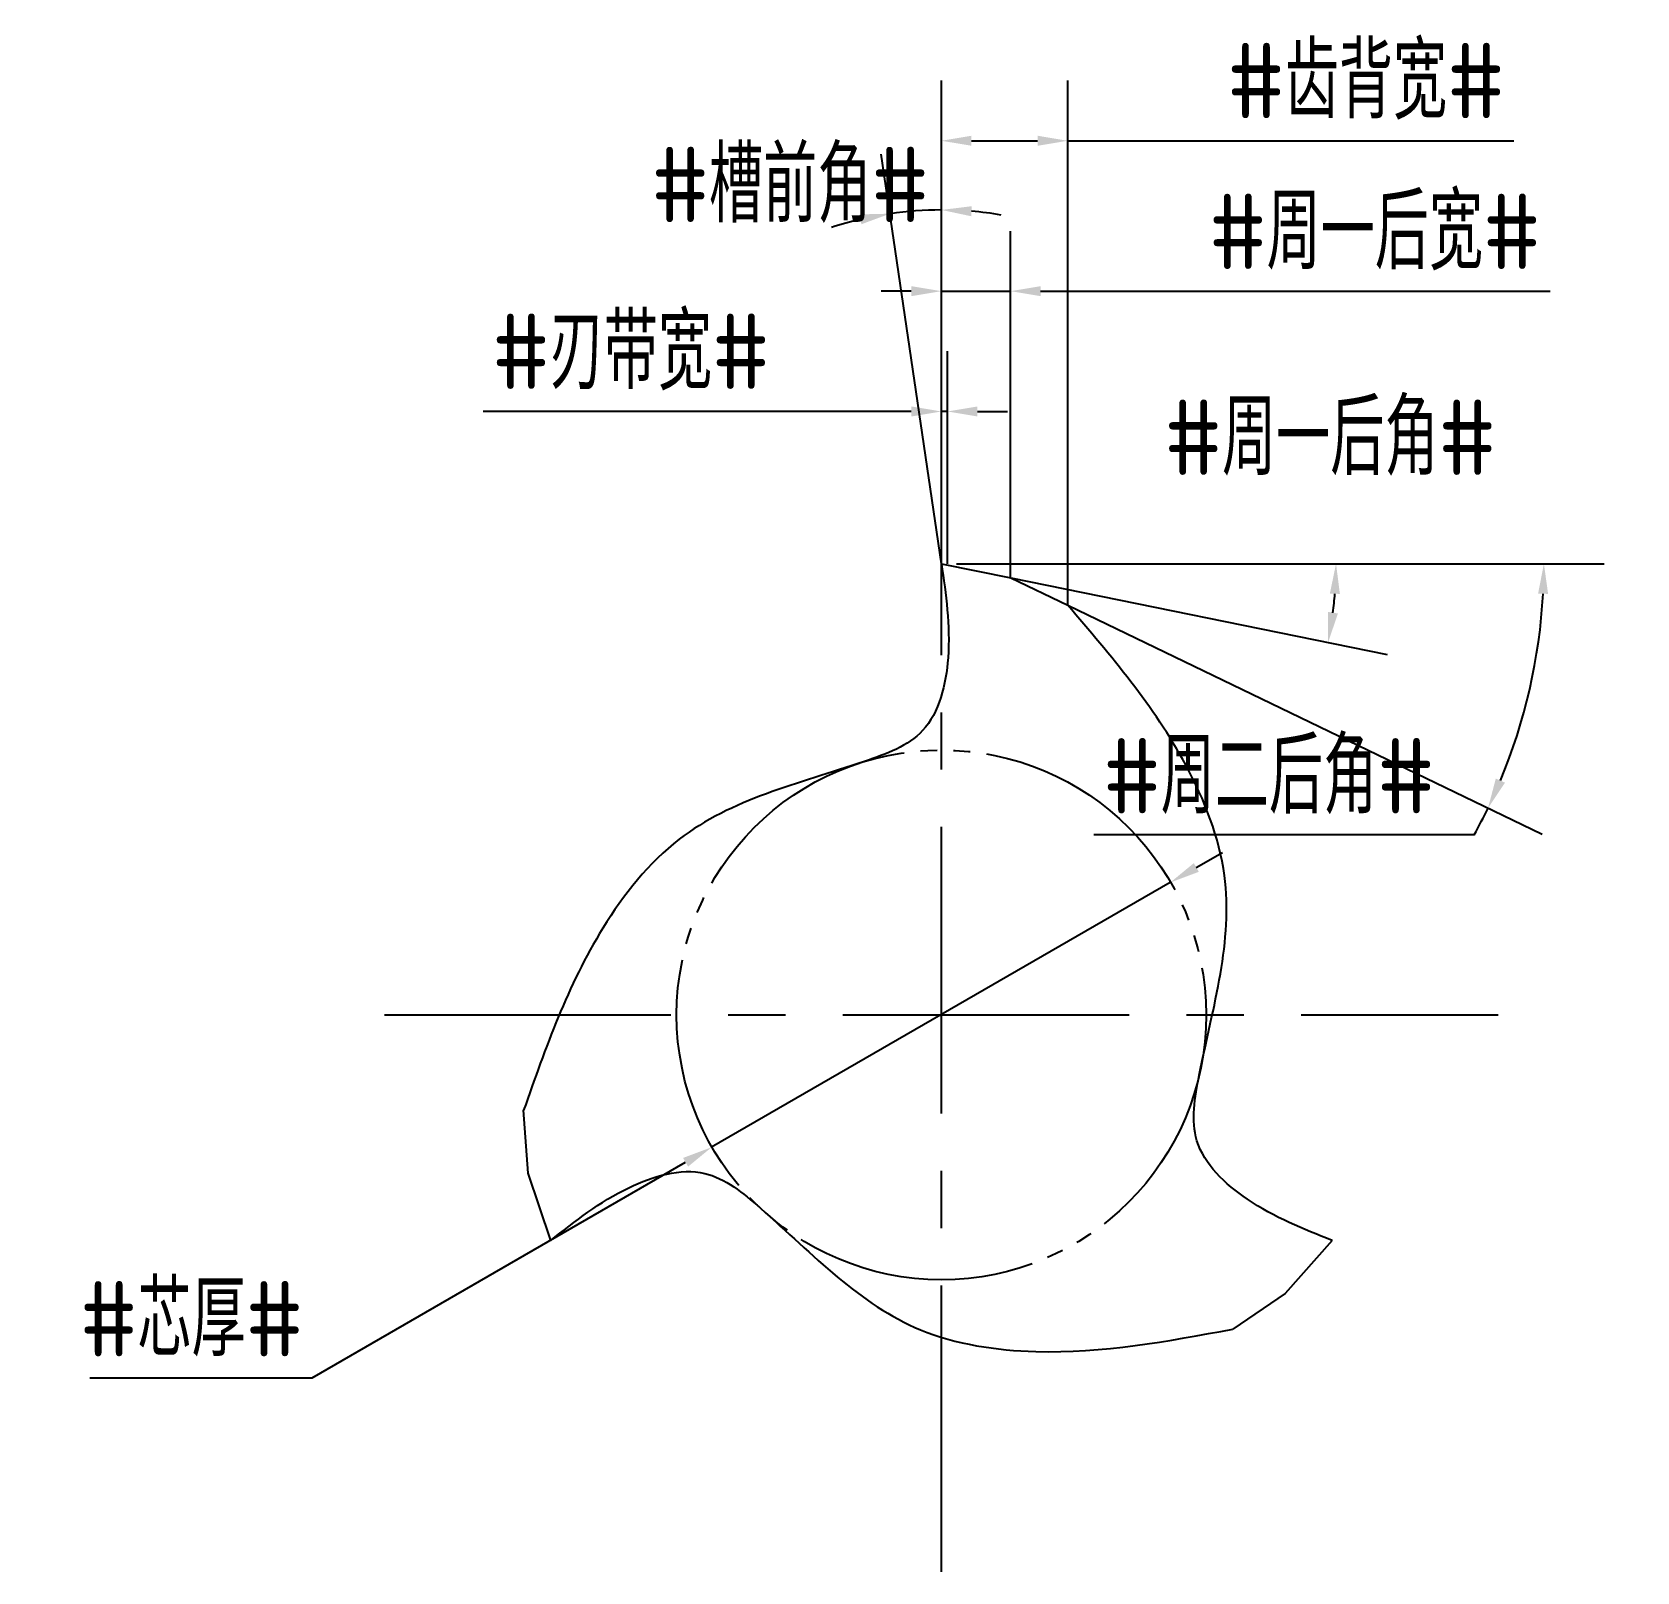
# Model space of a CAD drawing. Header units: millimetres. Extents: x 131 to 184.4, y 62 to 113.2.
import ezdxf

# ---------------------------------------------------------------- set-up
doc = ezdxf.new("R2010")
doc.units = ezdxf.units.MM
for name, pattern in [('ACAD_ISO04W100', [30, 24, -3, 0, -3]), ('CENTER', [50.8, 31.75, -6.35, 6.35, -6.35]), ('JIS_09_08', [10.75, 8, -0.55, 0.55, -0.55, 0.55, -0.55])]:
    doc.linetypes.add(name, pattern=pattern)
for name, color, linetype in [('中心线', 2, 'ACAD_ISO04W100'), ('标注', 7, 'Continuous'), ('虚线轮廓', 1, 'Continuous'), ('轮廓', 4, 'Continuous')]:
    doc.layers.add(name, color=color, linetype=linetype)
doc.styles.add('CFST0', font='gbenor.shx', dxfattribs={"bigfont": 'gbcbig.shx'})
doc.dimstyles.new('TYToolDesignC1-1', dxfattribs={"dimtxt": 2.5, "dimasz": 1, "dimexe": 2, "dimexo": 0, "dimtad": 1, "dimtoh": 1, "dimdec": 3, "dimdsep": 46, "dimtxsty": 'CFST0', "dimcen": 2.502, "dimclrd": 3, "dimclre": 3, "dimclrt": 3, "dimazin": 2, "dimtfac": 1, "dimtdec": 3, "dimtmove": 0, "dimatfit": 3, "dimfxl": 1, "dimarcsym": 0})

# ---------------------------------------------------------------- blocks, each defined once
blk = doc.blocks.new('*D1')
at = {"layer": 'Defpoints', "color": 0, "transparency": 16777216}
for p in [(168.861, 84.898), (153.611, 76.098)]:
    blk.add_point(p, dxfattribs=at)
at = {"layer": '标注', "color": 3, "lineweight": -2, "transparency": 16777216}
for p, q in [((169.727, 85.398), (170.593, 85.898)), ((168.861, 84.898), (153.611, 76.098)), ((140.324, 68.431), (152.745, 75.599)), ((132.935, 68.431), (140.324, 68.431))]:
    blk.add_line(p, q, dxfattribs=at)
at = {"layer": '标注', "color": 3, "transparency": 16777216}
for points in [[(169.644, 85.543), (169.811, 85.254), (168.861, 84.898)], [(152.662, 75.743), (152.828, 75.454), (153.611, 76.098)]]:
    blk.add_solid(points, dxfattribs=at)
at = {"layer": '标注', "color": 3, "transparency": 16777216, "insert": (136.317, 70.389), "char_height": 2.5, "attachment_point": 5, "style": 'CFST0'}
blk.add_mtext('#芯厚#', dxfattribs=at)
blk = doc.blocks.new('*D3')
at = {"layer": 'Defpoints', "color": 0, "transparency": 16777216}
for p in [(160.68, 107.245), (161.251, 95.498), (161.251, 95.498), (161.251, 94.558), (161.511, 93.728)]:
    blk.add_point(p, dxfattribs=at)
at = {"layer": '标注', "color": 3, "lineweight": -2, "transparency": 16777216}
for q in [(159.251, 109.112), (161.251, 109.258)]:
    blk.add_line((161.251, 95.498), q, dxfattribs=at)
for start, end in [(103.2301, 108.1037), (90, 98.3566), (80.2529, 85.1264)]:
    blk.add_arc((161.251, 95.498), 11.76, start, end, dxfattribs=at)
at = {"layer": '标注', "color": 3, "transparency": 16777216}
for points in [[(162.243, 107.049), (162.257, 107.382), (161.251, 107.258)], [(158.528, 107.11), (158.591, 106.783), (159.542, 107.134)]]:
    blk.add_solid(points, dxfattribs=at)
at = {"layer": '标注', "color": 3, "transparency": 16777216, "insert": (156.221, 108.086), "char_height": 2.5, "attachment_point": 5, "style": 'CFST0'}
blk.add_mtext('#槽前角#', dxfattribs=at)
blk = doc.blocks.new('*D6')
at = {"layer": 'Defpoints', "color": 0, "transparency": 16777216}
for p in [(161.251, 95.498), (161.251, 95.498), (161.751, 95.498), (163.561, 95.028), (174.256, 93.748)]:
    blk.add_point(p, dxfattribs=at)
at = {"layer": '标注', "color": 3, "lineweight": -2, "transparency": 16777216}
for p, q in [((161.751, 95.498), (176.374, 95.498)), ((163.561, 95.028), (176.07, 92.483))]:
    blk.add_line(p, q, dxfattribs=at)
blk.add_arc((161.251, 95.498), 13.123, 352.8666, 355.6328, dxfattribs=at)
at = {"layer": '标注', "color": 3, "transparency": 16777216}
for points in [[(174.169, 94.506), (174.502, 94.493), (174.374, 95.498)], [(174.437, 93.842), (174.108, 93.896), (174.11, 92.882)]]:
    blk.add_solid(points, dxfattribs=at)
at = {"layer": '标注', "color": 3, "transparency": 16777216, "insert": (174.181, 99.682), "char_height": 2.5, "attachment_point": 5, "style": 'CFST0'}
blk.add_mtext('#周一后角#', dxfattribs=at)
blk = doc.blocks.new('*D7')
at = {"layer": 'Defpoints', "color": 0, "transparency": 16777216}
for p in [(162.591, 95.498), (162.591, 95.498), (163.251, 95.498), (165.451, 94.118), (181.076, 92.707)]:
    blk.add_point(p, dxfattribs=at)
at = {"layer": '标注', "color": 3, "lineweight": -2, "transparency": 16777216}
for p, q in [((163.251, 95.498), (183.286, 95.498)), ((165.451, 94.118), (181.23, 86.505)), ((178.97, 86.485), (166.315, 86.485))]:
    blk.add_line(p, q, dxfattribs=at)
for start, end in [(337.307, 356.9349), (331.1767, 334.2419)]:
    blk.add_arc((162.591, 95.498), 18.695, start, end, dxfattribs=at)
at = {"layer": '标注', "color": 3, "transparency": 16777216}
for points in [[(181.093, 94.503), (181.426, 94.494), (181.286, 95.498)], [(179.991, 88.218), (179.687, 88.354), (179.428, 87.374)]]:
    blk.add_solid(points, dxfattribs=at)
at = {"layer": '标注', "color": 3, "transparency": 16777216, "insert": (172.143, 88.429), "char_height": 2.5, "attachment_point": 5, "style": 'CFST0'}
blk.add_mtext('#周二后角#', dxfattribs=at)
blk = doc.blocks.new('*D5')
at = {"layer": 'Defpoints', "color": 0, "transparency": 16777216}
for p in [(163.551, 104.558), (161.251, 95.498), (163.551, 95.028)]:
    blk.add_point(p, dxfattribs=at)
at = {"layer": '标注', "color": 3, "lineweight": -2, "transparency": 16777216}
for p, q in [((161.251, 95.498), (161.251, 106.558)), ((163.551, 95.028), (163.551, 106.558)), ((160.251, 104.558), (159.251, 104.558)), ((161.251, 104.558), (163.551, 104.558)), ((164.551, 104.558), (181.492, 104.558))]:
    blk.add_line(p, q, dxfattribs=at)
at = {"layer": '标注', "color": 3, "transparency": 16777216}
for points in [[(160.251, 104.725), (160.251, 104.392), (161.251, 104.558)], [(164.551, 104.725), (164.551, 104.392), (163.551, 104.558)]]:
    blk.add_solid(points, dxfattribs=at)
at = {"layer": '标注', "color": 3, "transparency": 16777216, "insert": (175.664, 106.516), "char_height": 2.5, "attachment_point": 5, "style": 'CFST0'}
blk.add_mtext('#周一后宽#', dxfattribs=at)
blk = doc.blocks.new('*D4')
at = {"layer": 'Defpoints', "color": 0, "transparency": 16777216}
for p in [(165.451, 109.558), (161.251, 95.498), (165.451, 94.118)]:
    blk.add_point(p, dxfattribs=at)
at = {"layer": '标注', "color": 3, "lineweight": -2, "transparency": 16777216}
for p, q in [((161.251, 95.498), (161.251, 111.558)), ((165.451, 94.118), (165.451, 111.558)), ((162.251, 109.558), (164.451, 109.558)), ((165.451, 109.558), (180.286, 109.558))]:
    blk.add_line(p, q, dxfattribs=at)
at = {"layer": '标注', "color": 3, "transparency": 16777216}
for points in [[(162.251, 109.725), (162.251, 109.392), (161.251, 109.558)], [(164.451, 109.725), (164.451, 109.392), (165.451, 109.558)]]:
    blk.add_solid(points, dxfattribs=at)
at = {"layer": '标注', "color": 3, "transparency": 16777216, "insert": (175.368, 111.53), "char_height": 2.5, "attachment_point": 5, "style": 'CFST0'}
blk.add_mtext('#齿背宽#', dxfattribs=at)
blk = doc.blocks.new('*D2')
at = {"layer": 'Defpoints', "color": 0, "transparency": 16777216}
for p in [(161.451, 100.558), (161.251, 95.498), (161.451, 95.498)]:
    blk.add_point(p, dxfattribs=at)
at = {"layer": '标注', "color": 3, "lineweight": -2, "transparency": 16777216}
for p, q in [((161.251, 95.498), (161.251, 102.558)), ((161.451, 95.498), (161.451, 102.558)), ((160.251, 100.558), (146.008, 100.558)), ((161.451, 100.558), (161.251, 100.558)), ((162.451, 100.558), (163.451, 100.558))]:
    blk.add_line(p, q, dxfattribs=at)
at = {"layer": '标注', "color": 3, "transparency": 16777216}
for points in [[(160.251, 100.725), (160.251, 100.392), (161.251, 100.558)], [(162.451, 100.725), (162.451, 100.392), (161.451, 100.558)]]:
    blk.add_solid(points, dxfattribs=at)
at = {"layer": '标注', "color": 3, "transparency": 16777216, "insert": (150.925, 102.53), "char_height": 2.5, "attachment_point": 5, "style": 'CFST0'}
blk.add_mtext('#刃带宽#', dxfattribs=at)

msp = doc.modelspace()

# ---------------------------------------------------------------- linework, layer by layer
at = {"layer": '中心线', "linetype": 'CENTER', "ltscale": 0.3}
for p, q in [((161.2511, 61.9804), (161.2511, 99.0165)), ((142.7331, 80.4984), (179.7691, 80.4984))]:
    msp.add_line(p, q, dxfattribs=at)
at = {"layer": '虚线轮廓', "color": 7, "linetype": 'JIS_09_08'}
msp.add_circle((161.2511, 80.4984), 8.8047, dxfattribs=at)
at = {"layer": '轮廓', "linetype": 'Continuous'}
for p, q in [((161.2511, 95.4984), (163.5621, 95.0306)), ((163.5621, 95.0306), (165.4511, 94.1159)), ((147.5105, 75.2337), (147.3581, 77.327)), ((148.2607, 72.9984), (147.5105, 75.2337)), ((174.2415, 72.9984), (172.6808, 71.2311)), ((172.6808, 71.2311), (170.9441, 70.0524))]:
    msp.add_line(p, q, dxfattribs=at)
at = {"layer": '轮廓'}
for points in [[(161.2511, 95.4984), (161.4711, 92.3735), (160.6235, 89.9495), (158.6962, 88.9243), (152.5332, 86.3355), (149.9904, 83.3776), (147.3581, 77.327)], [(174.2415, 72.9984), (171.4251, 74.3704), (169.7497, 76.3164), (169.8255, 78.4981), (170.6651, 85.1299), (169.3748, 88.8109), (165.4511, 94.1159)], [(148.2607, 72.9984), (150.857, 74.7515), (153.38, 75.2294), (155.2315, 74.073), (160.5551, 70.03), (164.3881, 69.3069), (170.9441, 70.0524)]]:
    msp.add_spline(points, degree=3, dxfattribs=at)

# ---------------------------------------------------------------- dimensions: what is measured, and where the dimension line sits
at = {"layer": '标注'}
for base, p2, text, picture, middle in [((165.4511, 109.5584), (165.4511, 94.1184), '#齿背宽#', '*D4', (175.3684, 109.5584)), ((163.5511, 104.5584), (163.5511, 95.0284), '#周一后宽#', '*D5', (175.6644, 104.5584)), ((161.4511, 100.5584), (161.4511, 95.4984), '#刃带宽#', '*D2', (150.9255, 100.5584))]:
    dim = msp.add_linear_dim(base=base, p1=(161.2511, 95.4984), p2=p2, text=text, dimstyle='TYToolDesignC1-1', dxfattribs=at)
    dim.commit()
    dim.dimension.update_dxf_attribs({"geometry": picture, "text_midpoint": middle, "dimtype": 160})
for base, line1, line2, text, picture, middle in [((160.6796, 107.2446), ((161.2511, 95.4984), (161.2511, 94.5584)), ((161.2511, 95.4984), (161.5111, 93.7284)), '#槽前角#', '*D3', (156.2211, 106.1284)), ((174.2564, 93.7477), ((161.2511, 95.4984), (163.5611, 95.0284)), ((161.2511, 95.4984), (161.7511, 95.4984)), '#周一后角#', '*D6', (174.1811, 97.7384))]:
    dim = msp.add_angular_dim_2l(base=base, line1=line1, line2=line2, text=text, dimstyle='TYToolDesignC1-1', dxfattribs=at)
    dim.commit()
    dim.dimension.update_dxf_attribs({"geometry": picture, "text_midpoint": middle, "dimtype": 162})
dim = msp.add_angular_dim_2l(base=(181.0765, 92.7074), line1=((162.5911, 95.4984), (165.4511, 94.1184)), line2=((162.5911, 95.4984), (163.2511, 95.4984)), text='#周二后角#', dimstyle='TYToolDesignC1-1', dxfattribs=at)
dim.commit()
dim.dimension.update_dxf_attribs({"geometry": '*D7', "text_midpoint": (172.1427, 88.4294)})
dim = msp.add_diameter_dim_2p(p1=(168.8611, 84.8984), p2=(153.6111, 76.0984), text='#芯厚#', dimstyle='TYToolDesignC1-1', dxfattribs=at)
dim.commit()
dim.dimension.update_dxf_attribs({"geometry": '*D1', "text_midpoint": (136.3171, 68.4314), "dimtype": 163})

doc.saveas('drawing.dxf')
